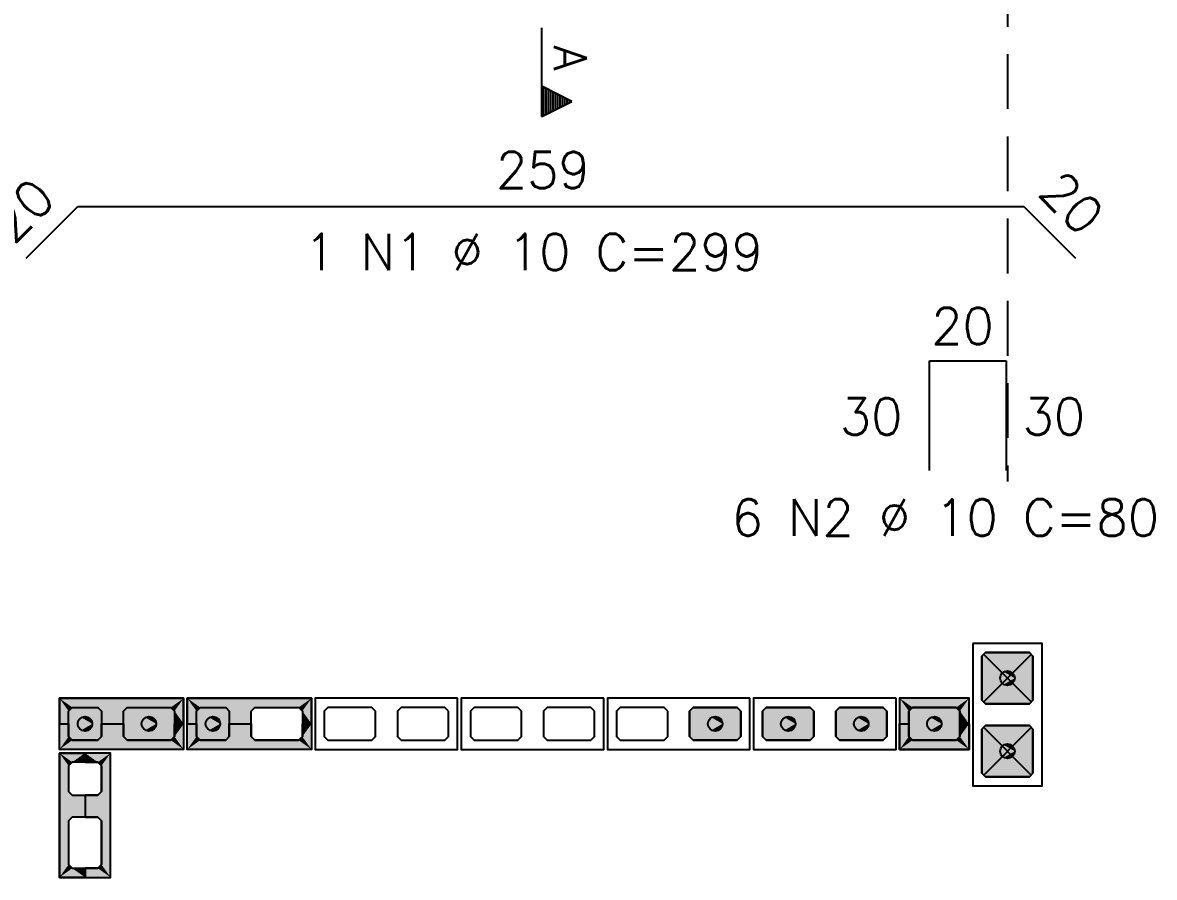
# Model space of a CAD drawing. Extents: x -2 to 121, y -2 to 61.
# Drawn here: x 18.21 to 24.41, y 25.18 to 29.86 of the extents above; entities that cross this region are included whole.
import ezdxf

# ---------------------------------------------------------------- set-up
doc = ezdxf.new("R2010")
doc.units = 0
doc.header["$MEASUREMENT"] = 0
doc.linetypes.add('ESTILO_TQS_0001', pattern=[0.45, 0.3, -0.15])
for name, color, linetype in [('PENA_01', 1, 'CONTINUOUS'), ('PENA_02', 2, 'CONTINUOUS'), ('PENA_03', 3, 'CONTINUOUS'), ('PENA_05', 5, 'CONTINUOUS'), ('PENA_11', 252, 'CONTINUOUS'), ('PENA_21', 100, 'CONTINUOUS'), ('PENA_23', 50, 'CONTINUOUS')]:
    doc.layers.add(name, color=color, linetype=linetype)
doc.styles.get("Standard").update_dxf_attribs({"font": 'ROMANS.SHX'})

msp = doc.modelspace()

# ---------------------------------------------------------------- linework, layer by layer
at = {"layer": 'PENA_01', "linetype": 'ESTILO_TQS_0001'}
msp.add_line((23.604905, 35.088397), (23.604905, 27.350021), dxfattribs=at)
at = {"layer": 'PENA_01', "linetype": 'Continuous'}
for p, q in [((23.734905, 26.40432), (23.474905, 26.14432)), ((23.734905, 26.14432), (23.474905, 26.40432)), ((23.734905, 25.74432), (23.474905, 26.00432)), ((23.734905, 26.00432), (23.474905, 25.74432))]:
    msp.add_line(p, q, dxfattribs=at)
for points in [[(18.484905, 26.11432), (18.624905, 26.11432), (18.644905, 26.09432), (18.644905, 25.95432), (18.624905, 25.93432), (18.484905, 25.93432), (18.464905, 25.95432), (18.464905, 26.09432), (18.484905, 26.11432)], [(18.784905, 26.11432), (19.024905, 26.11432), (19.044905, 26.09432), (19.044905, 25.95432), (19.024905, 25.93432), (18.784905, 25.93432), (18.764905, 25.95432), (18.764905, 26.09432), (18.784905, 26.11432)], [(19.184905, 26.11432), (19.324905, 26.11432), (19.344905, 26.09432), (19.344905, 25.95432), (19.324905, 25.93432), (19.184905, 25.93432), (19.164905, 25.95432), (19.164905, 26.09432), (19.184905, 26.11432)], [(19.484905, 26.11432), (19.724905, 26.11432), (19.744905, 26.09432), (19.744905, 25.95432), (19.724905, 25.93432), (19.484905, 25.93432), (19.464905, 25.95432), (19.464905, 26.09432), (19.484905, 26.11432)], [(20.144905, 26.09432), (20.124905, 26.11432), (19.884905, 26.11432), (19.864905, 26.09432), (19.864905, 25.95432), (19.884905, 25.93432), (20.124905, 25.93432), (20.144905, 25.95432), (20.144905, 26.09432)], [(20.544905, 26.09432), (20.524905, 26.11432), (20.284905, 26.11432), (20.264905, 26.09432), (20.264905, 25.95432), (20.284905, 25.93432), (20.524905, 25.93432), (20.544905, 25.95432), (20.544905, 26.09432)], [(20.944905, 26.09432), (20.924905, 26.11432), (20.684905, 26.11432), (20.664905, 26.09432), (20.664905, 25.95432), (20.684905, 25.93432), (20.924905, 25.93432), (20.944905, 25.95432), (20.944905, 26.09432)], [(21.344905, 26.09432), (21.324905, 26.11432), (21.084905, 26.11432), (21.064905, 26.09432), (21.064905, 25.95432), (21.084905, 25.93432), (21.324905, 25.93432), (21.344905, 25.95432), (21.344905, 26.09432)], [(21.744905, 26.09432), (21.724905, 26.11432), (21.484905, 26.11432), (21.464905, 26.09432), (21.464905, 25.95432), (21.484905, 25.93432), (21.724905, 25.93432), (21.744905, 25.95432), (21.744905, 26.09432)], [(22.144905, 26.09432), (22.124905, 26.11432), (21.884905, 26.11432), (21.864905, 26.09432), (21.864905, 25.95432), (21.884905, 25.93432), (22.124905, 25.93432), (22.144905, 25.95432), (22.144905, 26.09432)], [(22.544905, 26.09432), (22.524905, 26.11432), (22.284905, 26.11432), (22.264905, 26.09432), (22.264905, 25.95432), (22.284905, 25.93432), (22.524905, 25.93432), (22.544905, 25.95432), (22.544905, 26.09432)], [(22.944905, 26.09432), (22.924905, 26.11432), (22.684905, 26.11432), (22.664905, 26.09432), (22.664905, 25.95432), (22.684905, 25.93432), (22.924905, 25.93432), (22.944905, 25.95432), (22.944905, 26.09432)], [(23.084905, 25.93432), (23.324905, 25.93432), (23.344905, 25.95432), (23.344905, 26.09432), (23.324905, 26.11432), (23.084905, 26.11432), (23.064905, 26.09432), (23.064905, 25.95432), (23.084905, 25.93432)], [(18.464905, 25.79432), (18.464905, 25.65432), (18.484905, 25.63432), (18.624905, 25.63432), (18.644905, 25.65432), (18.644905, 25.79432), (18.624905, 25.81432), (18.484905, 25.81432), (18.464905, 25.79432)], [(18.464905, 25.49432), (18.464905, 25.25432), (18.484905, 25.23432), (18.624905, 25.23432), (18.644905, 25.25432), (18.644905, 25.49432), (18.624905, 25.51432), (18.484905, 25.51432), (18.464905, 25.49432)]]:
    msp.add_lwpolyline(points, dxfattribs=at)
at = {"layer": 'PENA_02', "linetype": 'Continuous'}
for points in [[(23.414905, 26.46432), (23.414905, 25.68432), (23.794905, 25.68432), (23.794905, 26.46432), (23.414905, 26.46432)], [(18.414905, 26.16432), (19.094905, 26.16432), (19.094905, 25.88432), (18.414905, 25.88432), (18.414905, 26.16432)], [(19.114905, 26.16432), (19.794905, 26.16432), (19.794905, 25.88432), (19.114905, 25.88432), (19.114905, 26.16432)], [(20.594905, 26.16432), (19.814905, 26.16432), (19.814905, 25.88432), (20.594905, 25.88432), (20.594905, 26.16432)], [(21.394905, 26.16432), (20.614905, 26.16432), (20.614905, 25.88432), (21.394905, 25.88432), (21.394905, 26.16432)], [(22.194905, 26.16432), (21.414905, 26.16432), (21.414905, 25.88432), (22.194905, 25.88432), (22.194905, 26.16432)], [(22.994905, 26.16432), (22.214905, 26.16432), (22.214905, 25.88432), (22.994905, 25.88432), (22.994905, 26.16432)], [(23.014905, 25.88432), (23.394905, 25.88432), (23.394905, 26.16432), (23.014905, 26.16432), (23.014905, 25.88432)], [(18.414905, 25.86432), (18.414905, 25.18432), (18.694905, 25.18432), (18.694905, 25.86432), (18.414905, 25.86432)]]:
    msp.add_lwpolyline(points, dxfattribs=at)
at = {"layer": 'PENA_02', "linetype": 'ESTILO_TQS_0001'}
for points in [[(23.484905, 26.41432), (23.464905, 26.39432), (23.464905, 26.15432), (23.484905, 26.13432), (23.724905, 26.13432), (23.744905, 26.15432), (23.744905, 26.39432), (23.724905, 26.41432), (23.484905, 26.41432)], [(23.484905, 26.01432), (23.464905, 25.99432), (23.464905, 25.75432), (23.484905, 25.73432), (23.724905, 25.73432), (23.744905, 25.75432), (23.744905, 25.99432), (23.724905, 26.01432), (23.484905, 26.01432)]]:
    msp.add_lwpolyline(points, dxfattribs=at)
at = {"layer": 'PENA_03', "linetype": 'Continuous'}
for p, q in [((21.054486, 29.833257), (21.054486, 29.346875)), ((21.055182, 29.51246), (21.055182, 29.833257)), ((21.220419, 29.429841), (21.055181, 29.51246)), ((21.055182, 29.348003), (21.055182, 29.51168)), ((21.218858, 29.429841), (21.055182, 29.51168)), ((21.06725, 29.353257), (21.06725, 29.506426)), ((21.080014, 29.359639), (21.080014, 29.500044)), ((21.092778, 29.366021), (21.092778, 29.493662)), ((21.105542, 29.372403), (21.105542, 29.48728)), ((21.118306, 29.378785), (21.118306, 29.480898)), ((21.13107, 29.385167), (21.13107, 29.474516)), ((21.143834, 29.391549), (21.143834, 29.468134)), ((21.156598, 29.397931), (21.156598, 29.461752)), ((21.169362, 29.404313), (21.169362, 29.45537)), ((21.182126, 29.410695), (21.182126, 29.448988)), ((21.194891, 29.417077), (21.194891, 29.442606)), ((21.207655, 29.423459), (21.207655, 29.436223)), ((21.054486, 29.346875), (21.220419, 29.429841)), ((21.055181, 29.348003), (21.218858, 29.429841))]:
    msp.add_line(p, q, dxfattribs=at)
for points in [[(23.724905, 26.41432), (23.744905, 26.39432), (23.744905, 26.15432), (23.724905, 26.13432), (23.484905, 26.13432), (23.464905, 26.15432), (23.464905, 26.39432), (23.484905, 26.41432), (23.724905, 26.41432)], [(18.624905, 26.11432), (18.644905, 26.09432), (18.644905, 25.95432), (18.624905, 25.93432), (18.484905, 25.93432), (18.464905, 25.95432), (18.464905, 26.09432), (18.484905, 26.11432), (18.624905, 26.11432)], [(19.044905, 25.95432), (19.024905, 25.93432), (18.784905, 25.93432), (18.764905, 25.95432), (18.764905, 26.09432), (18.784905, 26.11432), (19.024905, 26.11432), (19.044905, 26.09432), (19.044905, 25.95432)], [(19.324943, 26.11432), (19.344943, 26.09432), (19.344943, 25.95432), (19.324943, 25.93432), (19.184943, 25.93432), (19.164943, 25.95432), (19.164943, 26.09432), (19.184943, 26.11432), (19.324943, 26.11432)], [(22.144905, 25.95432), (22.124905, 25.93432), (21.884905, 25.93432), (21.864905, 25.95432), (21.864905, 26.09432), (21.884905, 26.11432), (22.124905, 26.11432), (22.144905, 26.09432), (22.144905, 25.95432)], [(22.544905, 25.95432), (22.524905, 25.93432), (22.284905, 25.93432), (22.264905, 25.95432), (22.264905, 26.09432), (22.284905, 26.11432), (22.524905, 26.11432), (22.544905, 26.09432), (22.544905, 25.95432)], [(22.944905, 25.95432), (22.924905, 25.93432), (22.684905, 25.93432), (22.664905, 25.95432), (22.664905, 26.09432), (22.684905, 26.11432), (22.924905, 26.11432), (22.944905, 26.09432), (22.944905, 25.95432)], [(23.344905, 25.95432), (23.324905, 25.93432), (23.084905, 25.93432), (23.064905, 25.95432), (23.064905, 26.09432), (23.084905, 26.11432), (23.324905, 26.11432), (23.344905, 26.09432), (23.344905, 25.95432)], [(23.724905, 26.01432), (23.744905, 25.99432), (23.744905, 25.75432), (23.724905, 25.73432), (23.484905, 25.73432), (23.464905, 25.75432), (23.464905, 25.99432), (23.484905, 26.01432), (23.724905, 26.01432)]]:
    msp.add_lwpolyline(points, dxfattribs=at)
for centre in [(23.604905, 26.27432), (18.554905, 26.02432), (18.904905, 26.02432), (19.254943, 26.02432), (22.004905, 26.02432), (22.404905, 26.02432), (22.804905, 26.02432), (23.204905, 26.02432), (23.604905, 25.87432)]:
    msp.add_circle(centre, 0.04, dxfattribs=at)
for points in [[(23.644905, 26.27432), (23.584905, 26.308961), (23.567317, 26.288001)], [(23.644905, 26.27432), (23.567317, 26.288001), (23.567317, 26.260639)], [(23.644905, 26.27432), (23.567317, 26.260639), (23.584905, 26.239679)], [(23.644905, 26.27432), (23.611851, 26.313713), (23.584905, 26.308961)], [(23.644905, 26.27432), (23.584905, 26.239679), (23.611851, 26.234928)], [(23.644905, 26.27432), (23.635547, 26.300032), (23.611851, 26.313713)], [(23.644905, 26.27432), (23.611851, 26.234928), (23.635547, 26.248609)], [(23.644905, 26.27432), (23.635547, 26.248609), (23.644905, 26.27432)], [(18.594905, 26.02432), (18.534905, 26.058961), (18.517317, 26.038001)], [(18.594905, 26.02432), (18.517317, 26.038001), (18.517317, 26.010639)], [(18.594905, 26.02432), (18.517317, 26.010639), (18.534905, 25.989679)], [(18.594905, 26.02432), (18.561851, 26.063713), (18.534905, 26.058961)], [(18.594905, 26.02432), (18.534905, 25.989679), (18.561851, 25.984928)], [(18.594905, 26.02432), (18.585547, 26.050032), (18.561851, 26.063713)], [(18.594905, 26.02432), (18.561851, 25.984928), (18.585547, 25.998609)], [(18.594905, 26.02432), (18.585547, 25.998609), (18.594905, 26.02432)], [(18.944905, 26.02432), (18.884905, 26.058961), (18.867317, 26.038001)], [(18.944905, 26.02432), (18.867317, 26.038001), (18.867317, 26.010639)], [(18.944905, 26.02432), (18.867317, 26.010639), (18.884905, 25.989679)], [(18.944905, 26.02432), (18.911851, 26.063713), (18.884905, 26.058961)], [(18.944905, 26.02432), (18.884905, 25.989679), (18.911851, 25.984928)], [(18.944905, 26.02432), (18.935547, 26.050032), (18.911851, 26.063713)], [(18.944905, 26.02432), (18.911851, 25.984928), (18.935547, 25.998609)], [(18.944905, 26.02432), (18.935547, 25.998609), (18.944905, 26.02432)], [(19.294943, 26.02432), (19.234943, 26.058961), (19.217355, 26.038001)], [(19.294943, 26.02432), (19.217355, 26.038001), (19.217355, 26.010639)], [(19.294943, 26.02432), (19.217355, 26.010639), (19.234943, 25.989679)], [(19.294943, 26.02432), (19.261889, 26.063713), (19.234943, 26.058961)], [(19.294943, 26.02432), (19.234943, 25.989679), (19.261889, 25.984928)], [(19.294943, 26.02432), (19.285585, 26.050032), (19.261889, 26.063713)], [(19.294943, 26.02432), (19.261889, 25.984928), (19.285585, 25.998609)], [(19.294943, 26.02432), (19.285585, 25.998609), (19.294943, 26.02432)], [(22.044905, 26.02432), (21.984905, 26.058961), (21.967317, 26.038001)], [(22.044905, 26.02432), (21.967317, 26.038001), (21.967317, 26.010639)], [(22.044905, 26.02432), (21.967317, 26.010639), (21.984905, 25.989679)], [(22.044905, 26.02432), (22.011851, 26.063713), (21.984905, 26.058961)], [(22.044905, 26.02432), (21.984905, 25.989679), (22.011851, 25.984928)], [(22.044905, 26.02432), (22.035547, 26.050032), (22.011851, 26.063713)], [(22.044905, 26.02432), (22.011851, 25.984928), (22.035547, 25.998609)], [(22.044905, 26.02432), (22.035547, 25.998609), (22.044905, 26.02432)], [(22.444905, 26.02432), (22.384905, 26.058961), (22.367317, 26.038001)], [(22.444905, 26.02432), (22.367317, 26.038001), (22.367317, 26.010639)], [(22.444905, 26.02432), (22.367317, 26.010639), (22.384905, 25.989679)], [(22.444905, 26.02432), (22.411851, 26.063713), (22.384905, 26.058961)], [(22.444905, 26.02432), (22.384905, 25.989679), (22.411851, 25.984928)], [(22.444905, 26.02432), (22.435547, 26.050032), (22.411851, 26.063713)], [(22.444905, 26.02432), (22.411851, 25.984928), (22.435547, 25.998609)], [(22.444905, 26.02432), (22.435547, 25.998609), (22.444905, 26.02432)], [(22.844905, 26.02432), (22.784905, 26.058961), (22.767317, 26.038001)], [(22.844905, 26.02432), (22.767317, 26.038001), (22.767317, 26.010639)], [(22.844905, 26.02432), (22.767317, 26.010639), (22.784905, 25.989679)], [(22.844905, 26.02432), (22.811851, 26.063713), (22.784905, 26.058961)], [(22.844905, 26.02432), (22.784905, 25.989679), (22.811851, 25.984928)], [(22.844905, 26.02432), (22.835547, 26.050032), (22.811851, 26.063713)], [(22.844905, 26.02432), (22.811851, 25.984928), (22.835547, 25.998609)], [(22.844905, 26.02432), (22.835547, 25.998609), (22.844905, 26.02432)], [(23.244905, 26.02432), (23.184905, 26.058961), (23.167317, 26.038001)], [(23.244905, 26.02432), (23.167317, 26.038001), (23.167317, 26.010639)], [(23.244905, 26.02432), (23.167317, 26.010639), (23.184905, 25.989679)], [(23.244905, 26.02432), (23.211851, 26.063713), (23.184905, 26.058961)], [(23.244905, 26.02432), (23.184905, 25.989679), (23.211851, 25.984928)], [(23.244905, 26.02432), (23.235547, 26.050032), (23.211851, 26.063713)], [(23.244905, 26.02432), (23.211851, 25.984928), (23.235547, 25.998609)], [(23.244905, 26.02432), (23.235547, 25.998609), (23.244905, 26.02432)], [(23.644905, 25.87432), (23.584905, 25.908961), (23.567317, 25.888001)], [(23.644905, 25.87432), (23.611851, 25.913713), (23.584905, 25.908961)], [(23.644905, 25.87432), (23.635547, 25.900032), (23.611851, 25.913713)], [(23.644905, 25.87432), (23.567317, 25.888001), (23.567317, 25.860639)], [(23.644905, 25.87432), (23.567317, 25.860639), (23.584905, 25.839679)], [(23.644905, 25.87432), (23.584905, 25.839679), (23.611851, 25.834928)], [(23.644905, 25.87432), (23.611851, 25.834928), (23.635547, 25.848609)], [(23.644905, 25.87432), (23.635547, 25.848609), (23.644905, 25.87432)]]:
    msp.add_solid(points, dxfattribs=at)
at = {"layer": 'PENA_05', "linetype": 'Continuous'}
for p, q in [((18.232062, 28.571802), (18.514905, 28.854644)), ((18.514905, 28.854644), (23.694735, 28.854833)), ((23.694735, 28.854833), (23.977577, 28.57199)), ((23.177552, 27.411145), (23.177552, 28.011145)), ((23.177552, 28.011145), (23.597552, 28.011145)), ((23.597552, 28.011145), (23.597552, 27.411145))]:
    msp.add_line(p, q, dxfattribs=at)
at = {"layer": 'PENA_11', "linetype": 'Continuous'}
for points in [[(23.724905, 26.41432), (23.484905, 26.13432), (23.464905, 26.15432)], [(23.724905, 26.41432), (23.464905, 26.15432), (23.464905, 26.39432)], [(23.724905, 26.41432), (23.464905, 26.39432), (23.484905, 26.41432)], [(23.724905, 26.41432), (23.724905, 26.13432), (23.484905, 26.13432)], [(23.724905, 26.41432), (23.484905, 26.41432), (23.724905, 26.41432)], [(23.724905, 26.41432), (23.744905, 26.39432), (23.744905, 26.15432)], [(23.724905, 26.41432), (23.744905, 26.15432), (23.724905, 26.13432)], [(18.624905, 26.11432), (18.484905, 25.93432), (18.464905, 25.95432)], [(18.624905, 26.11432), (18.464905, 25.95432), (18.464905, 26.09432)], [(18.624905, 26.11432), (18.464905, 26.09432), (18.484905, 26.11432)], [(18.624905, 26.11432), (18.624905, 25.93432), (18.484905, 25.93432)], [(18.624905, 26.11432), (18.484905, 26.11432), (18.624905, 26.11432)], [(18.624905, 26.11432), (18.644905, 26.09432), (18.644905, 25.95432)], [(18.624905, 26.11432), (18.644905, 25.95432), (18.624905, 25.93432)], [(19.044905, 25.95432), (18.764905, 26.09432), (18.784905, 26.11432)], [(19.044905, 25.95432), (18.764905, 25.95432), (18.764905, 26.09432)], [(19.044905, 25.95432), (18.784905, 26.11432), (19.024905, 26.11432)], [(19.044905, 25.95432), (19.024905, 26.11432), (19.044905, 26.09432)], [(19.044905, 25.95432), (19.044905, 26.09432), (19.044905, 25.95432)], [(19.324943, 26.11432), (19.184943, 25.93432), (19.164943, 25.95432)], [(19.324943, 26.11432), (19.164943, 25.95432), (19.164943, 26.09432)], [(19.324943, 26.11432), (19.164943, 26.09432), (19.184943, 26.11432)], [(19.324943, 26.11432), (19.324943, 25.93432), (19.184943, 25.93432)], [(19.324943, 26.11432), (19.184943, 26.11432), (19.324943, 26.11432)], [(19.324943, 26.11432), (19.344943, 26.09432), (19.344943, 25.95432)], [(19.324943, 26.11432), (19.344943, 25.95432), (19.324943, 25.93432)], [(22.144905, 25.95432), (21.864905, 26.09432), (21.884905, 26.11432)], [(22.144905, 25.95432), (21.864905, 25.95432), (21.864905, 26.09432)], [(22.144905, 25.95432), (21.884905, 26.11432), (22.124905, 26.11432)], [(22.144905, 25.95432), (22.124905, 26.11432), (22.144905, 26.09432)], [(22.144905, 25.95432), (22.144905, 26.09432), (22.144905, 25.95432)], [(22.544905, 25.95432), (22.264905, 26.09432), (22.284905, 26.11432)], [(22.544905, 25.95432), (22.264905, 25.95432), (22.264905, 26.09432)], [(22.544905, 25.95432), (22.284905, 26.11432), (22.524905, 26.11432)], [(22.544905, 25.95432), (22.524905, 26.11432), (22.544905, 26.09432)], [(22.544905, 25.95432), (22.544905, 26.09432), (22.544905, 25.95432)], [(22.944905, 25.95432), (22.664905, 26.09432), (22.684905, 26.11432)], [(22.944905, 25.95432), (22.664905, 25.95432), (22.664905, 26.09432)], [(22.944905, 25.95432), (22.684905, 26.11432), (22.924905, 26.11432)], [(22.944905, 25.95432), (22.924905, 26.11432), (22.944905, 26.09432)], [(22.944905, 25.95432), (22.944905, 26.09432), (22.944905, 25.95432)], [(23.344905, 25.95432), (23.064905, 26.09432), (23.084905, 26.11432)], [(23.344905, 25.95432), (23.064905, 25.95432), (23.064905, 26.09432)], [(23.344905, 25.95432), (23.084905, 26.11432), (23.324905, 26.11432)], [(23.344905, 25.95432), (23.324905, 26.11432), (23.344905, 26.09432)], [(23.344905, 25.95432), (23.344905, 26.09432), (23.344905, 25.95432)], [(23.724905, 26.01432), (23.484905, 25.73432), (23.464905, 25.75432)], [(23.724905, 26.01432), (23.464905, 25.75432), (23.464905, 25.99432)], [(23.724905, 26.01432), (23.464905, 25.99432), (23.484905, 26.01432)], [(23.724905, 26.01432), (23.724905, 25.73432), (23.484905, 25.73432)], [(23.724905, 26.01432), (23.484905, 26.01432), (23.724905, 26.01432)], [(23.724905, 26.01432), (23.744905, 25.99432), (23.744905, 25.75432)], [(23.724905, 26.01432), (23.744905, 25.75432), (23.724905, 25.73432)], [(19.044905, 25.95432), (18.784905, 25.93432), (18.764905, 25.95432)], [(19.044905, 25.95432), (19.024905, 25.93432), (18.784905, 25.93432)], [(22.144905, 25.95432), (21.884905, 25.93432), (21.864905, 25.95432)], [(22.144905, 25.95432), (22.124905, 25.93432), (21.884905, 25.93432)], [(22.544905, 25.95432), (22.284905, 25.93432), (22.264905, 25.95432)], [(22.544905, 25.95432), (22.524905, 25.93432), (22.284905, 25.93432)], [(22.944905, 25.95432), (22.684905, 25.93432), (22.664905, 25.95432)], [(22.944905, 25.95432), (22.924905, 25.93432), (22.684905, 25.93432)], [(23.344905, 25.95432), (23.084905, 25.93432), (23.064905, 25.95432)], [(23.344905, 25.95432), (23.324905, 25.93432), (23.084905, 25.93432)]]:
    msp.add_solid(points, dxfattribs=at)
at = {"layer": 'PENA_21', "linetype": 'Continuous'}
for points in [[(18.414905, 26.02432), (18.464905, 26.02432), (18.464905, 26.09432), (18.484905, 26.11432), (18.624905, 26.11432), (18.644905, 26.09432), (18.644905, 26.02432), (18.764905, 26.02432), (18.764905, 26.09432), (18.784905, 26.11432), (19.024905, 26.11432), (19.044905, 26.09432), (19.044905, 26.02432), (19.094905, 26.02432), (19.094905, 26.16432), (18.414905, 26.16432), (18.414905, 26.02432)], [(19.114905, 26.02432), (19.164905, 26.02432), (19.164905, 26.09432), (19.184905, 26.11432), (19.324905, 26.11432), (19.344905, 26.09432), (19.344905, 26.02432), (19.464905, 26.02432), (19.464905, 26.09432), (19.484905, 26.11432), (19.724905, 26.11432), (19.744905, 26.09432), (19.744905, 26.02432), (19.794905, 26.02432), (19.794905, 26.16432), (19.114905, 26.16432), (19.114905, 26.02432)], [(18.414905, 26.02432), (18.464905, 26.02432), (18.464905, 25.95432), (18.484905, 25.93432), (18.624905, 25.93432), (18.644905, 25.95432), (18.644905, 26.02432), (18.764905, 26.02432), (18.764905, 25.95432), (18.784905, 25.93432), (19.024905, 25.93432), (19.044905, 25.95432), (19.044905, 26.02432), (19.094905, 26.02432), (19.094905, 25.88432), (18.414905, 25.88432), (18.414905, 26.02432)], [(19.114905, 26.02432), (19.164905, 26.02432), (19.164905, 25.95432), (19.184905, 25.93432), (19.324905, 25.93432), (19.344905, 25.95432), (19.344905, 26.02432), (19.464905, 26.02432), (19.464905, 25.95432), (19.484905, 25.93432), (19.724905, 25.93432), (19.744905, 25.95432), (19.744905, 26.02432), (19.794905, 26.02432), (19.794905, 25.88432), (19.114905, 25.88432), (19.114905, 26.02432)], [(18.554905, 25.86432), (18.554905, 25.81432), (18.484905, 25.81432), (18.464905, 25.79432), (18.464905, 25.65432), (18.484905, 25.63432), (18.554905, 25.63432), (18.554905, 25.51432), (18.484905, 25.51432), (18.464905, 25.49432), (18.464905, 25.25432), (18.484905, 25.23432), (18.554905, 25.23432), (18.554905, 25.18432), (18.414905, 25.18432), (18.414905, 25.86432), (18.554905, 25.86432)], [(18.554905, 25.86432), (18.554905, 25.81432), (18.624905, 25.81432), (18.644905, 25.79432), (18.644905, 25.65432), (18.624905, 25.63432), (18.554905, 25.63432), (18.554905, 25.51432), (18.624905, 25.51432), (18.644905, 25.49432), (18.644905, 25.25432), (18.624905, 25.23432), (18.554905, 25.23432), (18.554905, 25.18432), (18.694905, 25.18432), (18.694905, 25.86432), (18.554905, 25.86432)]]:
    msp.add_lwpolyline(points, dxfattribs=at)
for points in [[(19.094905, 26.16432), (18.414905, 26.16432), (18.484905, 26.11432)], [(18.414905, 26.16432), (18.414905, 26.02432), (18.464905, 26.02432)], [(18.414905, 26.16432), (18.464905, 26.02432), (18.464905, 26.09432)], [(18.414905, 26.16432), (18.464905, 26.09432), (18.484905, 26.11432)], [(19.094905, 26.16432), (18.484905, 26.11432), (18.624905, 26.11432)], [(19.094905, 26.16432), (18.624905, 26.11432), (18.644905, 26.09432)], [(19.094905, 26.16432), (18.644905, 26.09432), (18.784905, 26.11432)], [(19.094905, 26.16432), (18.784905, 26.11432), (19.024905, 26.11432)], [(19.094905, 26.16432), (19.024905, 26.11432), (19.044905, 26.09432)], [(19.094905, 26.16432), (19.044905, 26.09432), (19.094905, 26.02432)], [(19.794905, 26.16432), (19.114905, 26.16432), (19.184905, 26.11432)], [(19.114905, 26.16432), (19.114905, 26.02432), (19.164905, 26.02432)], [(19.114905, 26.16432), (19.164905, 26.02432), (19.164905, 26.09432)], [(19.114905, 26.16432), (19.164905, 26.09432), (19.184905, 26.11432)], [(19.794905, 26.16432), (19.184905, 26.11432), (19.324905, 26.11432)], [(19.794905, 26.16432), (19.324905, 26.11432), (19.344905, 26.09432)], [(19.794905, 26.16432), (19.344905, 26.09432), (19.484905, 26.11432)], [(19.794905, 26.16432), (19.484905, 26.11432), (19.724905, 26.11432)], [(19.794905, 26.16432), (19.724905, 26.11432), (19.744905, 26.09432)], [(19.794905, 26.16432), (19.744905, 26.09432), (19.794905, 26.02432)], [(18.644905, 26.09432), (18.764905, 26.09432), (18.784905, 26.11432)], [(18.644905, 26.09432), (18.644905, 26.02432), (18.764905, 26.02432)], [(18.644905, 26.09432), (18.764905, 26.02432), (18.764905, 26.09432)], [(19.094905, 26.02432), (19.044905, 26.09432), (19.044905, 26.02432)], [(19.344905, 26.09432), (19.464905, 26.09432), (19.484905, 26.11432)], [(19.344905, 26.09432), (19.344905, 26.02432), (19.464905, 26.02432)], [(19.344905, 26.09432), (19.464905, 26.02432), (19.464905, 26.09432)], [(19.794905, 26.02432), (19.744905, 26.09432), (19.744905, 26.02432)], [(18.414905, 25.88432), (18.414905, 26.02432), (18.464905, 26.02432)], [(18.414905, 25.88432), (18.464905, 26.02432), (18.464905, 25.95432)], [(18.644905, 25.95432), (18.644905, 26.02432), (18.764905, 26.02432)], [(18.644905, 25.95432), (18.764905, 26.02432), (18.764905, 25.95432)], [(19.094905, 25.88432), (19.044905, 25.95432), (19.094905, 26.02432)], [(19.094905, 26.02432), (19.044905, 25.95432), (19.044905, 26.02432)], [(19.114905, 25.88432), (19.114905, 26.02432), (19.164905, 26.02432)], [(19.114905, 25.88432), (19.164905, 26.02432), (19.164905, 25.95432)], [(19.344905, 25.95432), (19.344905, 26.02432), (19.464905, 26.02432)], [(19.344905, 25.95432), (19.464905, 26.02432), (19.464905, 25.95432)], [(19.794905, 25.88432), (19.744905, 25.95432), (19.794905, 26.02432)], [(19.794905, 26.02432), (19.744905, 25.95432), (19.744905, 26.02432)], [(18.414905, 25.88432), (18.464905, 25.95432), (18.484905, 25.93432)], [(19.094905, 25.88432), (18.414905, 25.88432), (18.484905, 25.93432)], [(19.094905, 25.88432), (18.484905, 25.93432), (18.624905, 25.93432)], [(19.094905, 25.88432), (18.624905, 25.93432), (18.644905, 25.95432)], [(19.094905, 25.88432), (18.644905, 25.95432), (18.784905, 25.93432)], [(18.644905, 25.95432), (18.764905, 25.95432), (18.784905, 25.93432)], [(19.094905, 25.88432), (18.784905, 25.93432), (19.024905, 25.93432)], [(19.094905, 25.88432), (19.024905, 25.93432), (19.044905, 25.95432)], [(19.114905, 25.88432), (19.164905, 25.95432), (19.184905, 25.93432)], [(19.794905, 25.88432), (19.114905, 25.88432), (19.184905, 25.93432)], [(19.794905, 25.88432), (19.184905, 25.93432), (19.324905, 25.93432)], [(19.794905, 25.88432), (19.324905, 25.93432), (19.344905, 25.95432)], [(19.794905, 25.88432), (19.344905, 25.95432), (19.484905, 25.93432)], [(19.344905, 25.95432), (19.464905, 25.95432), (19.484905, 25.93432)], [(19.794905, 25.88432), (19.484905, 25.93432), (19.724905, 25.93432)], [(19.794905, 25.88432), (19.724905, 25.93432), (19.744905, 25.95432)], [(18.484905, 25.81432), (18.464905, 25.79432), (18.414905, 25.86432)], [(18.484905, 25.81432), (18.414905, 25.86432), (18.554905, 25.86432)], [(18.414905, 25.86432), (18.464905, 25.79432), (18.414905, 25.18432)], [(18.484905, 25.81432), (18.554905, 25.86432), (18.554905, 25.81432)], [(18.694905, 25.86432), (18.554905, 25.86432), (18.624905, 25.81432)], [(18.624905, 25.81432), (18.554905, 25.86432), (18.554905, 25.81432)], [(18.644905, 25.79432), (18.694905, 25.86432), (18.624905, 25.81432)], [(18.694905, 25.18432), (18.694905, 25.86432), (18.644905, 25.79432)], [(18.414905, 25.18432), (18.464905, 25.79432), (18.464905, 25.25432)], [(18.464905, 25.25432), (18.464905, 25.79432), (18.464905, 25.65432)], [(18.644905, 25.65432), (18.694905, 25.18432), (18.644905, 25.79432)], [(18.464905, 25.25432), (18.464905, 25.49432), (18.464905, 25.65432)], [(18.484905, 25.63432), (18.464905, 25.49432), (18.464905, 25.65432)], [(18.624905, 25.63432), (18.644905, 25.49432), (18.644905, 25.65432)], [(18.644905, 25.49432), (18.694905, 25.18432), (18.644905, 25.65432)], [(18.484905, 25.63432), (18.484905, 25.51432), (18.464905, 25.49432)], [(18.554905, 25.63432), (18.484905, 25.51432), (18.484905, 25.63432)], [(18.554905, 25.63432), (18.554905, 25.51432), (18.484905, 25.51432)], [(18.554905, 25.63432), (18.624905, 25.51432), (18.624905, 25.63432)], [(18.554905, 25.63432), (18.554905, 25.51432), (18.624905, 25.51432)], [(18.624905, 25.51432), (18.644905, 25.49432), (18.624905, 25.63432)], [(18.644905, 25.49432), (18.644905, 25.25432), (18.694905, 25.18432)], [(18.484905, 25.23432), (18.414905, 25.18432), (18.464905, 25.25432)], [(18.554905, 25.18432), (18.414905, 25.18432), (18.484905, 25.23432)], [(18.554905, 25.23432), (18.554905, 25.18432), (18.484905, 25.23432)], [(18.624905, 25.23432), (18.554905, 25.23432), (18.694905, 25.18432)], [(18.554905, 25.23432), (18.554905, 25.18432), (18.694905, 25.18432)], [(18.644905, 25.25432), (18.624905, 25.23432), (18.694905, 25.18432)]]:
    msp.add_solid(points, dxfattribs=at)
at = {"layer": 'PENA_23', "linetype": 'Continuous'}
for points in [[(23.344905, 26.02432), (23.394905, 26.02432), (23.394905, 26.16432), (23.014905, 26.16432), (23.014905, 26.02432), (23.064905, 26.02432), (23.064905, 26.09432), (23.084905, 26.11432), (23.324905, 26.11432), (23.344905, 26.09432), (23.344905, 26.02432)], [(23.344905, 26.02432), (23.394905, 26.02432), (23.394905, 25.88432), (23.014905, 25.88432), (23.014905, 26.02432), (23.064905, 26.02432), (23.064905, 25.95432), (23.084905, 25.93432), (23.324905, 25.93432), (23.344905, 25.95432), (23.344905, 26.02432)]]:
    msp.add_lwpolyline(points, dxfattribs=at)
for points in [[(23.394905, 26.16432), (23.014905, 26.16432), (23.084905, 26.11432)], [(23.014905, 26.16432), (23.014905, 26.02432), (23.064905, 26.02432)], [(23.014905, 26.16432), (23.064905, 26.02432), (23.064905, 26.09432)], [(23.014905, 26.16432), (23.064905, 26.09432), (23.084905, 26.11432)], [(23.394905, 26.16432), (23.084905, 26.11432), (23.324905, 26.11432)], [(23.394905, 26.16432), (23.324905, 26.11432), (23.344905, 26.09432)], [(23.394905, 26.16432), (23.344905, 26.09432), (23.394905, 26.02432)], [(23.394905, 26.02432), (23.344905, 26.09432), (23.344905, 26.02432)], [(23.014905, 25.88432), (23.014905, 26.02432), (23.064905, 26.02432)], [(23.014905, 25.88432), (23.064905, 26.02432), (23.064905, 25.95432)], [(23.394905, 25.88432), (23.344905, 25.95432), (23.394905, 26.02432)], [(23.394905, 26.02432), (23.344905, 25.95432), (23.344905, 26.02432)], [(23.014905, 25.88432), (23.064905, 25.95432), (23.084905, 25.93432)], [(23.394905, 25.88432), (23.014905, 25.88432), (23.084905, 25.93432)], [(23.394905, 25.88432), (23.084905, 25.93432), (23.324905, 25.93432)], [(23.394905, 25.88432), (23.324905, 25.93432), (23.344905, 25.95432)]]:
    msp.add_solid(points, dxfattribs=at)

# ---------------------------------------------------------------- texts
at = {"layer": 'PENA_03', "linetype": 'Continuous'}
for s, height, rotation, p in [('A', 0.18, 270, (21.121515, 29.736703)), ('259', 0.2, 0.002089, (20.804816, 28.954728)), ('20', 0.2, 315, (23.765445, 28.925544)), ('20', 0.2, 45, (18.161351, 28.642512))]:
    msp.add_text(s, height=height, rotation=rotation, dxfattribs=at).set_placement(p)
for s, p in [('1 N1 %%c 10 C=299', (19.755475, 28.505788)), ('20', (23.187552, 28.101145)), ('30', (22.687552, 27.606145)), ('30', (23.687552, 27.606145)), ('6 N2 %%c 10 C=80', (22.095131, 27.052999))]:
    msp.add_text(s, height=0.2, dxfattribs=at).set_placement(p)

doc.saveas('drawing.dxf')
